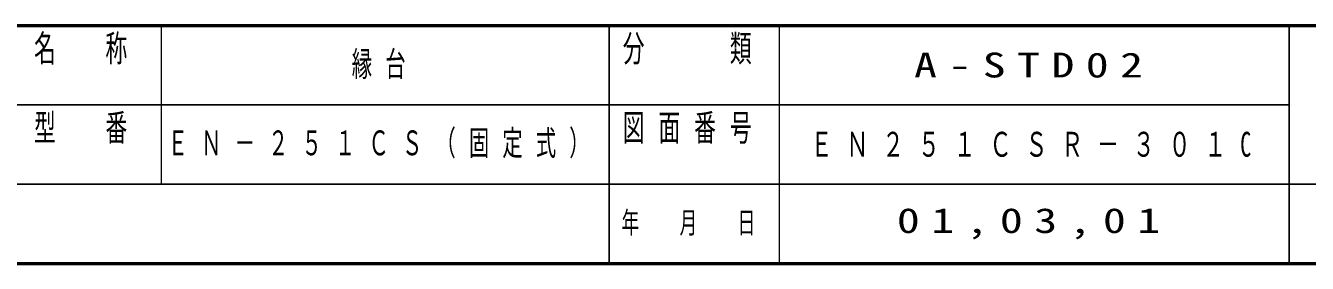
# Model space of a CAD drawing. Units: millimetres on the paper, scale 1:20. Extents: x -365 to 0, y -5 to 257.
# Drawn here: x -181.5 to -68.4, y 0 to 21 of the extents above; entities that cross this region are included whole.
import ezdxf

# ---------------------------------------------------------------- set-up
doc = ezdxf.new("R2010")
doc.units = ezdxf.units.MM
doc.layers.add('LY_1', color=7, linetype='Continuous', lineweight=25)
doc.layers.add('LY_3', color=7, linetype='Continuous', lineweight=13)
doc.styles.add('ＭＳ ゴシック', font='')
doc.styles.get('ＭＳ ゴシック').set_extended_font_data('MS Gothic')

msp = doc.modelspace()

# ---------------------------------------------------------------- linework, layer by layer
at = {"layer": 'LY_3', "lineweight": 50}
for p, q in [((-365, 21), (0, 21)), ((-365, 0), (0, 0))]:
    msp.add_line(p, q, dxfattribs=at)
at = {"layer": 'LY_3'}
for p, q in [((-169.5, 21), (-169.5, 7)), ((-115, 21), (-115, 0))]:
    msp.add_line(p, q, dxfattribs=at)
at = {"layer": 'LY_3', "lineweight": 25}
for p, q in [((-130, 21), (-130, 0)), ((-70, 21), (-70, 0)), ((-182.5, 14), (-70, 14)), ((-237.5, 7), (0, 7))]:
    msp.add_line(p, q, dxfattribs=at)

# ---------------------------------------------------------------- texts
at = {"layer": 'LY_1', "char_height": 2.199, "attachment_point": 5, "style": 'ＭＳ ゴシック'}
for s, insert in [('\\T1.64;\\W0.6;縁台', (-149.75, 17.5)), ('\\T1.5;\\W1.35;A-STD02', (-92.5, 17.5)), ('\\T1.64;\\W0.6;ＥＮ－２５１ＣＳ（固定式）', (-149.75, 10.5)), ('\\T1.62;\\W0.65;ＥＮ２５１ＣＳＲ－３０１C', (-92.5, 10.5)), ('\\T1.5;\\W1.35;01,03,01', (-92.5, 3.5))]:
    msp.add_mtext(s, dxfattribs=dict(at, insert=insert))
at = {"layer": 'LY_3', "style": 'ＭＳ ゴシック'}
for s, insert, char_height, attachment_point in [('\\T1.64;\\W0.6;名\u3000称', (-176, 20.167), 2.346, 2), ('\\T1.64;\\W0.6;分\u3000\u3000類', (-122.5, 20.167), 2.346, 2), ('\\T1.64;\\W0.6;型\u3000番', (-176, 13.167), 2.346, 2), ('\\T1.64;\\W0.6;図面番号', (-122.5, 13.167), 2.346, 2), ('\\T1.64;\\W0.6;年\u3000月\u3000日', (-122.5, 3.5), 1.906, 5)]:
    msp.add_mtext(s, dxfattribs=dict(at, insert=insert, char_height=char_height, attachment_point=attachment_point))

doc.saveas('drawing.dxf')
